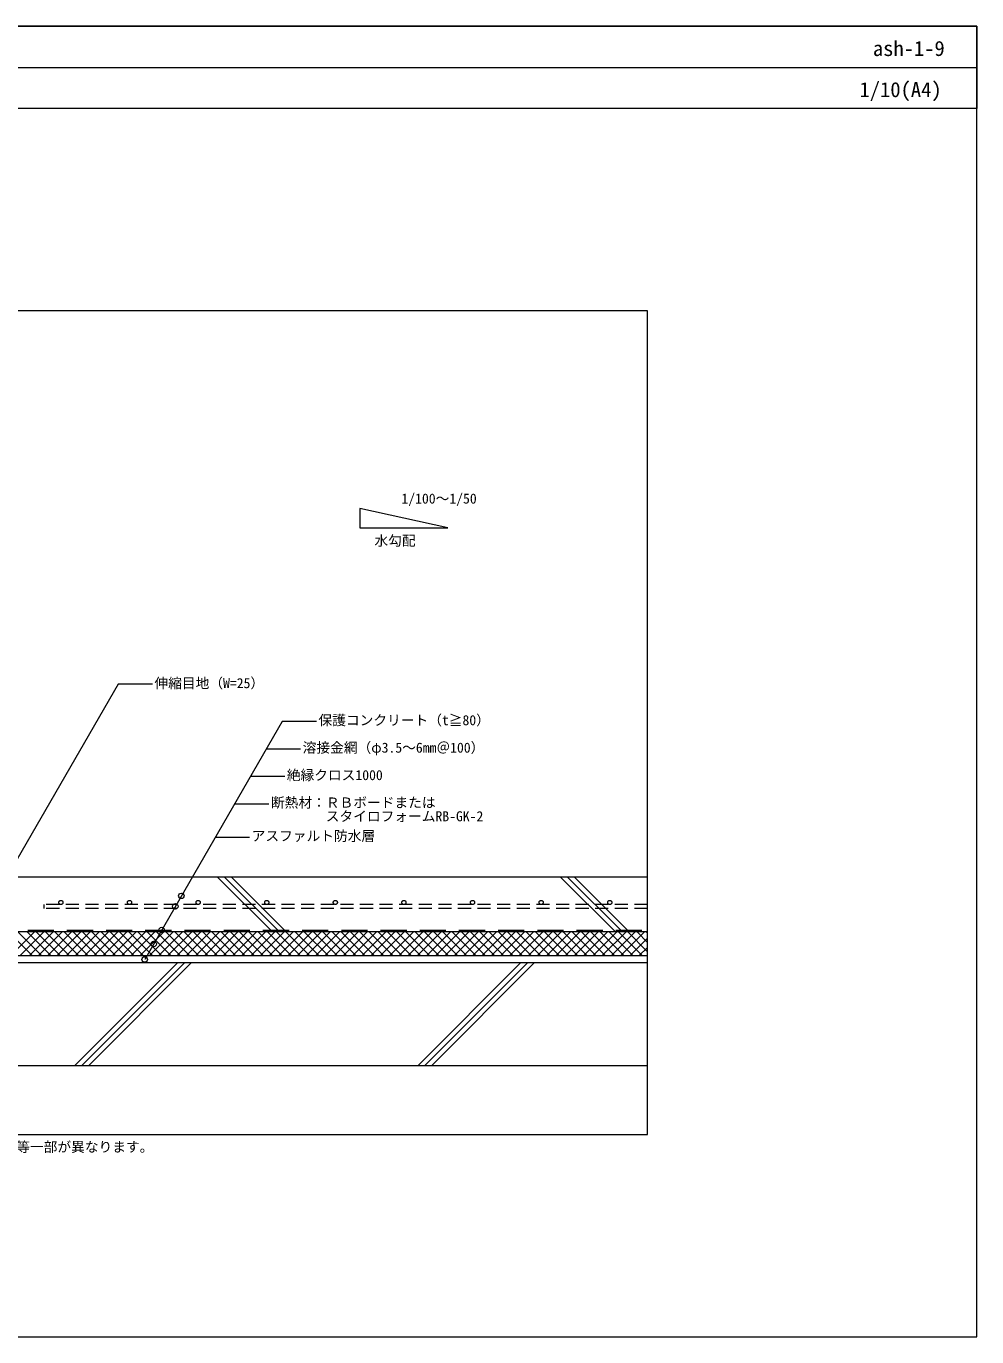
# Model space of a CAD drawing. Units: millimetres, scale not verified. Extents: x -1380 to 1380, y -955 to 955.
# Drawn here: x -6 to 1380, y -955 to 955 of the extents above; entities that cross this region are included whole.
import ezdxf
from ezdxf.enums import TextEntityAlignment as Align

# ---------------------------------------------------------------- set-up
doc = ezdxf.new("R2010")
doc.units = ezdxf.units.MM
doc.header["$LTSCALE"] = 3
doc.linetypes.add('USER1', pattern=[19.05, 12.7, -6.35])
doc.linetypes.add('USER2', pattern=[9.525, 6.35, -3.175])
for name, color, linetype, lineweight in [('0-0_0', 7, 'Continuous', 9), ('0-1_HATCH', 9, 'Continuous', 18), ('0-3_KUTAI', 3, 'Continuous', 18), ('0-4_BOUSUI', 1, 'Continuous', 18), ('0-5_MOJI', 7, 'Continuous', 18), ('0-7_dannnetu', 6, 'Continuous', 18), ('0-8_TENSEN', 4, 'USER2', 18), ('0-B_WAKU', 7, 'Continuous', 18), ('1-0_bousui2', 7, 'USER1', 9)]:
    doc.layers.add(name, color=color, linetype=linetype, lineweight=lineweight)
doc.styles.add('ＭＳ ゴシック', font='')
doc.styles.get('ＭＳ ゴシック').set_extended_font_data('MS Gothic')

msp = doc.modelspace()

# ---------------------------------------------------------------- linework, layer by layer
at = {"layer": '0-0_0', "lineweight": 18}
msp.add_line((-1380.001, 895), (1379.999, 895), dxfattribs=at)
msp.add_lwpolyline([(-900.001, -660), (899.999, -660), (899.999, 540), (-900.001, 540)], close=True, dxfattribs=at)
at = {"layer": '0-1_HATCH'}
for p, q in [((273.39, -285), (353.39, -365)), ((283.39, -285), (363.39, -365)), ((293.39, -285), (373.39, -365)), ((773.39, -285), (853.39, -365)), ((783.39, -285), (863.39, -365)), ((793.39, -285), (873.39, -365)), ((3.731, -400), (-31.269, -365)), ((-28.423, -400), (6.577, -365)), ((17.201, -400), (-17.799, -365)), ((-14.952, -400), (20.048, -365)), ((30.671, -400), (-4.329, -365)), ((-1.482, -400), (33.518, -365)), ((44.142, -400), (9.142, -365)), ((11.988, -400), (46.988, -365)), ((57.612, -400), (22.612, -365)), ((25.459, -400), (60.459, -365)), ((71.083, -400), (36.083, -365)), ((38.929, -400), (73.929, -365)), ((84.553, -400), (49.553, -365)), ((52.399, -400), (87.399, -365)), ((98.023, -400), (63.023, -365)), ((65.87, -400), (100.87, -365)), ((111.494, -400), (76.494, -365)), ((79.34, -400), (114.34, -365)), ((124.964, -400), (89.964, -365)), ((92.811, -400), (127.811, -365)), ((138.434, -400), (103.434, -365)), ((106.281, -400), (141.281, -365)), ((151.905, -400), (116.905, -365)), ((119.751, -400), (154.751, -365)), ((165.375, -400), (130.375, -365)), ((133.222, -400), (168.222, -365)), ((178.846, -400), (143.846, -365)), ((146.692, -400), (181.692, -365)), ((192.316, -400), (157.316, -365)), ((160.163, -400), (195.163, -365)), ((205.786, -400), (170.786, -365)), ((173.633, -400), (208.633, -365)), ((219.257, -400), (184.257, -365)), ((187.103, -400), (222.103, -365)), ((232.727, -400), (197.727, -365)), ((200.574, -400), (235.574, -365)), ((246.198, -400), (211.198, -365)), ((214.044, -400), (249.044, -365)), ((259.668, -400), (224.668, -365)), ((227.514, -400), (262.514, -365)), ((273.138, -400), (238.138, -365)), ((240.985, -400), (275.985, -365)), ((286.609, -400), (251.609, -365)), ((254.455, -400), (289.455, -365)), ((300.079, -400), (265.079, -365)), ((267.926, -400), (302.926, -365)), ((313.549, -400), (278.549, -365)), ((281.396, -400), (316.396, -365)), ((327.02, -400), (292.02, -365)), ((294.866, -400), (329.866, -365)), ((340.49, -400), (305.49, -365)), ((308.337, -400), (343.337, -365)), ((353.961, -400), (318.961, -365)), ((321.807, -400), (356.807, -365)), ((367.431, -400), (332.431, -365)), ((335.278, -400), (370.278, -365)), ((380.901, -400), (345.901, -365)), ((348.748, -400), (383.748, -365)), ((394.372, -400), (359.372, -365)), ((362.218, -400), (397.218, -365)), ((407.842, -400), (372.842, -365)), ((375.689, -400), (410.689, -365)), ((421.313, -400), (386.313, -365)), ((389.159, -400), (424.159, -365)), ((434.783, -400), (399.783, -365)), ((402.629, -400), (437.629, -365)), ((448.253, -400), (413.253, -365)), ((416.1, -400), (451.1, -365)), ((461.724, -400), (426.724, -365)), ((429.57, -400), (464.57, -365)), ((475.194, -400), (440.194, -365)), ((443.041, -400), (478.041, -365)), ((488.664, -400), (453.664, -365)), ((456.511, -400), (491.511, -365)), ((502.135, -400), (467.135, -365)), ((469.981, -400), (504.981, -365)), ((515.605, -400), (480.605, -365)), ((483.452, -400), (518.452, -365)), ((529.076, -400), (494.076, -365)), ((496.922, -400), (531.922, -365)), ((542.546, -400), (507.546, -365)), ((510.393, -400), (545.393, -365)), ((556.016, -400), (521.016, -365)), ((523.863, -400), (558.863, -365)), ((569.487, -400), (534.487, -365)), ((537.333, -400), (572.333, -365)), ((582.957, -400), (547.957, -365)), ((550.804, -400), (585.804, -365)), ((596.428, -400), (561.428, -365)), ((564.274, -400), (599.274, -365)), ((609.898, -400), (574.898, -365)), ((577.744, -400), (612.744, -365)), ((623.368, -400), (588.368, -365)), ((591.215, -400), (626.215, -365)), ((636.839, -400), (601.839, -365)), ((604.685, -400), (639.685, -365)), ((650.309, -400), (615.309, -365)), ((618.156, -400), (653.156, -365)), ((663.779, -400), (628.779, -365)), ((631.626, -400), (666.626, -365)), ((677.25, -400), (642.25, -365)), ((645.096, -400), (680.096, -365)), ((690.72, -400), (655.72, -365)), ((658.567, -400), (693.567, -365)), ((704.191, -400), (669.191, -365)), ((672.037, -400), (707.037, -365)), ((717.661, -400), (682.661, -365)), ((685.508, -400), (720.508, -365)), ((731.131, -400), (696.131, -365)), ((698.978, -400), (733.978, -365)), ((744.602, -400), (709.602, -365)), ((712.448, -400), (747.448, -365)), ((758.072, -400), (723.072, -365)), ((725.919, -400), (760.919, -365)), ((771.543, -400), (736.543, -365)), ((739.389, -400), (774.389, -365)), ((785.013, -400), (750.013, -365)), ((752.859, -400), (787.859, -365)), ((798.483, -400), (763.483, -365)), ((766.33, -400), (801.33, -365)), ((811.954, -400), (776.954, -365)), ((779.8, -400), (814.8, -365)), ((825.424, -400), (790.424, -365)), ((793.271, -400), (828.271, -365)), ((838.894, -400), (803.894, -365)), ((806.741, -400), (841.741, -365)), ((852.365, -400), (817.365, -365)), ((820.211, -400), (855.211, -365)), ((865.835, -400), (830.835, -365)), ((833.682, -400), (868.682, -365)), ((879.306, -400), (844.306, -365)), ((847.152, -400), (882.152, -365)), ((892.776, -400), (857.776, -365)), ((860.623, -400), (895.623, -365)), ((899.999, -393.752), (871.246, -365)), ((874.093, -400), (899.999, -374.094)), ((899.999, -380.282), (884.717, -365)), ((899.999, -366.812), (898.187, -365)), ((887.563, -400), (899.999, -387.564)), ((64.999, -560), (214.999, -410)), ((74.999, -560), (224.999, -410)), ((84.999, -560), (234.999, -410)), ((564.999, -560), (714.999, -410)), ((574.999, -560), (724.999, -410)), ((584.999, -560), (734.999, -410))]:
    msp.add_line(p, q, dxfattribs=at)
at = {"layer": '0-3_KUTAI'}
for p, q in [((899.999, -285), (-26.001, -285)), ((899.999, -560), (-400.001, -560))]:
    msp.add_line(p, q, dxfattribs=at)
msp.add_lwpolyline([(899.999, -410), (-400.001, -410), (-400.001, -118)], dxfattribs=at)
at = {"layer": '0-4_BOUSUI'}
msp.add_lwpolyline([(899.999, -400), (-346.362, -400), (-390.001, -356.36), (-390.001, -114.147)], dxfattribs=at)
at = {"layer": '0-5_MOJI'}
for p, q in [((344.355, -98.12), (394.355, -98.12)), ((321.261, -138.12), (371.261, -138.12)), ((298.167, -178.12), (348.167, -178.12)), ((270.073, -226.78), (320.073, -226.78))]:
    msp.add_line(p, q, dxfattribs=at)
msp.add_lwpolyline([(480.599, 223.83), (608.978, 223.83), (480.599, 252.336)], close=True, dxfattribs=at)
for points in [[(178.33, -4.092), (128.33, -4.092), (-40.747, -296.941)], [(417.449, -58.12), (367.449, -58.12), (167.143, -405.06)]]:
    msp.add_lwpolyline(points, dxfattribs=at)
for centre in [(211.771, -327.65), (220.565, -312.417), (191.896, -362.188), (180.176, -382.486), (167.143, -405.06)]:
    msp.add_circle(centre, 4, dxfattribs=at)
at = {"layer": '0-7_dannnetu'}
msp.add_line((899.999, -365), (-346.362, -365), dxfattribs=at)
at = {"layer": '0-8_TENSEN'}
msp.add_line((899.999, -331), (19.999, -331), dxfattribs=at)
msp.add_lwpolyline([(899.999, -325), (19.999, -325), (19.999, -331)], dxfattribs=at)
for centre in [(44.999, -322), (144.999, -322), (244.999, -322), (344.999, -322), (444.999, -322), (544.999, -322), (644.999, -322), (744.999, -322), (844.999, -322)]:
    msp.add_circle(centre, 3, dxfattribs=at)
at = {"layer": '0-B_WAKU'}
for points in [[(1379.999, 835), (-1380.001, 835), (-1380.001, 955), (1379.999, 955)], [(-1380.001, -955), (1379.999, -955), (1379.999, 955), (-1380.001, 955)]]:
    msp.add_lwpolyline(points, close=True, dxfattribs=at)
at = {"layer": '1-0_bousui2'}
msp.add_line((-346.362, -362.5), (899.999, -362.5), dxfattribs=at)

# ---------------------------------------------------------------- texts
at = {"layer": '0-5_MOJI', "style": 'ＭＳ ゴシック'}
for s, p in [('1/100～1/50', (541.318, 254.881)), ('水勾配', (501.985, 193.562)), ('伸縮目地（W=25）', (181.33, -14.092)), ('保護コンクリート（t≧80）', (420.449, -68.12)), ('溶接金網（φ3.5～6mm＠100）', (397.355, -108.12)), ('絶縁クロス1000', (374.261, -148.12)), ('断熱材：ＲＢボードまたは', (351.167, -188.12)), ('        スタイロフォームRB-GK-2', (351.167, -208.12)), ('アスファルト防水層', (323.073, -236.78)), ('※こちらの図は熱工法とストライプ工法の場合の形状です。その他の工法については出入隅の形状等一部が異なります。', (-900.001, -690))]:
    msp.add_text(s, height=14.66, dxfattribs=at).set_placement(p, align=Align.BOTTOM_LEFT)
at = {"layer": '0-B_WAKU', "style": 'ＭＳ ゴシック'}
for s, p in [('ash-1-9', (1228.552, 905)), ('1/10(A4)', (1209.06, 845))]:
    msp.add_text(s, height=21.99, dxfattribs=at).set_placement(p, align=Align.BOTTOM_LEFT)

doc.saveas('drawing.dxf')
